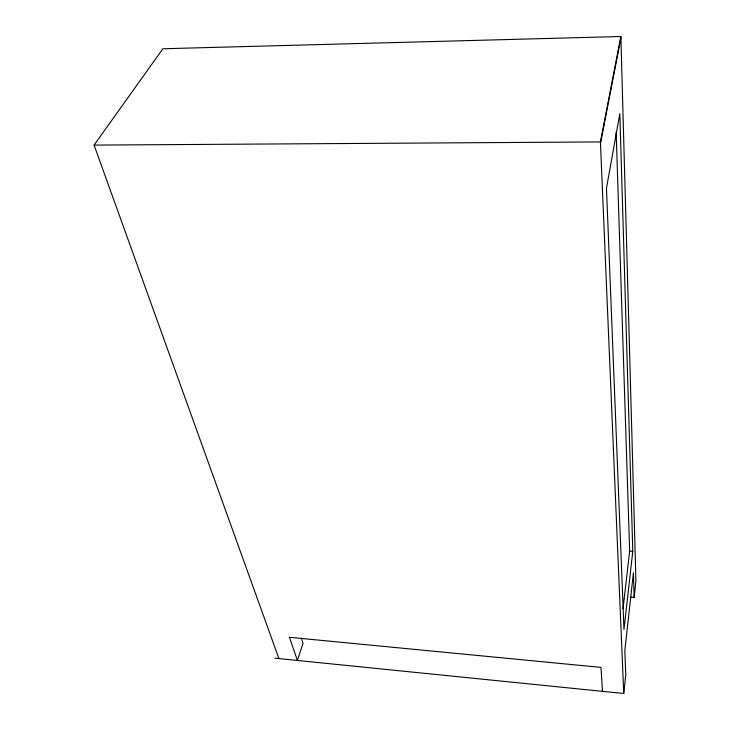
<?xml version="1.0" encoding="UTF-8"?>
<svg xmlns="http://www.w3.org/2000/svg" width="730" height="730" viewBox="0 0 730 730"><rect width="100%" height="100%" fill="white"/><g stroke="black" fill="none" stroke-linecap="round" stroke-linejoin="round"><path stroke-width="1.09" d="M274.836 658.168L623.748 693.5L625.774 674.821L624.816 650.695L633.43 572.822L634.16 597.341L630.83 597.067M634.16 597.341L635.93 580.934L620.856 36.5L162.872 48.764L94.07 145.097L278.915 658.579M632.791 551.323L623.977 629.488L606.475 188.231L619.825 113.67L632.791 551.323L629.661 551.086L616.138 131.947M623.019 608.82L629.661 551.086M600.48 143.472L620.902 37.969M623.748 693.5L600.416 141.93L620.856 36.5M94.07 145.097L600.416 141.93M301.289 638.047L303.05 643.331L297.402 660.449L289.445 637.299L600.991 667.393L602.487 691.346M603.92 123.872L603.975 125.405M617.972 51.365L618.018 52.843"/></g></svg>
